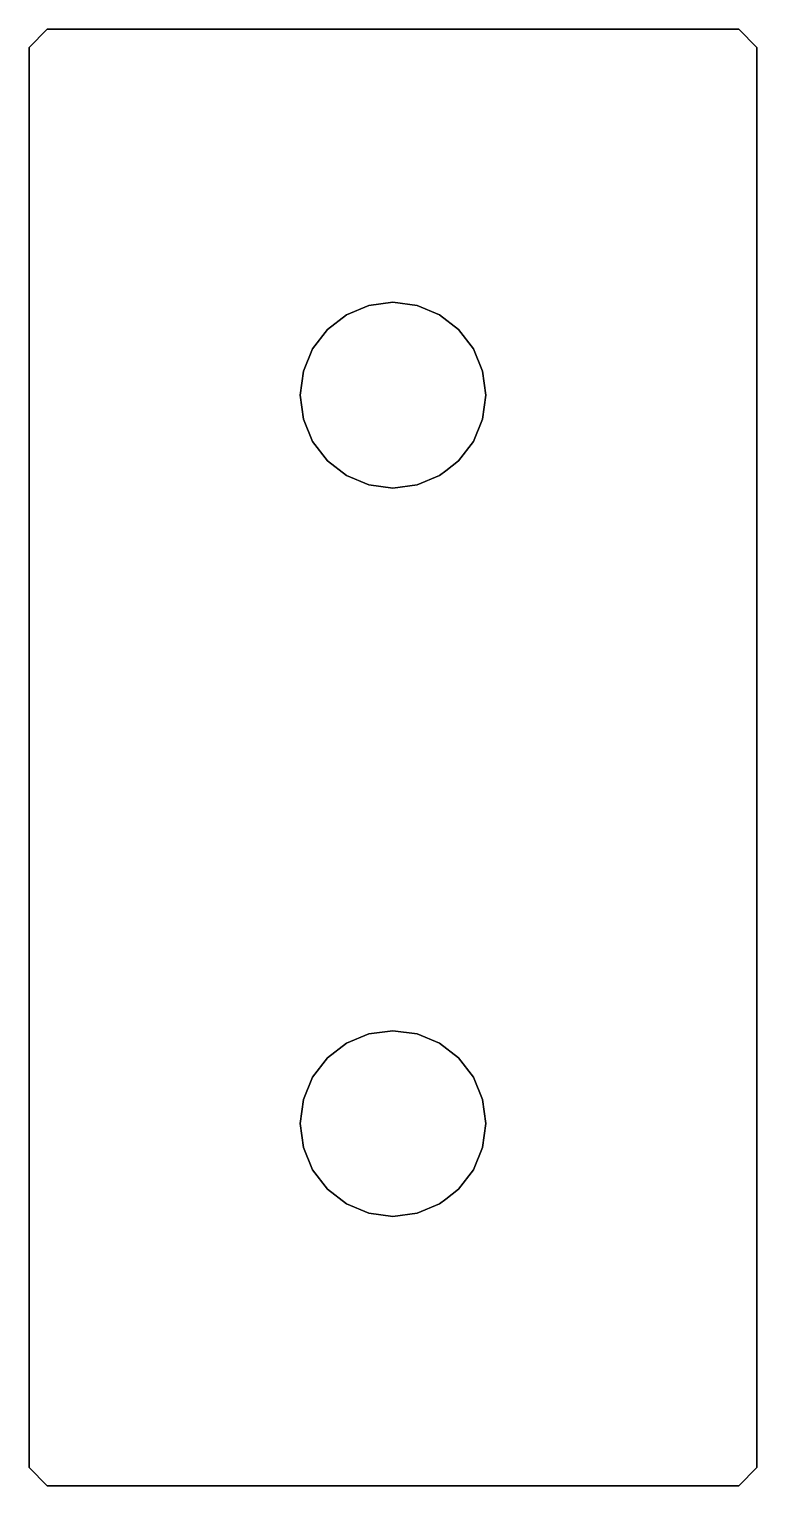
# Model space of a CAD drawing. Header units: metres. Extents: x 0 to 1120, y 0 to 254.
# Drawn here: x 25.5 to 45.5, y 0 to 40 of the extents above; entities that cross this region are included whole.
import ezdxf

# ---------------------------------------------------------------- set-up
doc = ezdxf.new("R2010")
doc.units = ezdxf.units.M

msp = doc.modelspace()

# ---------------------------------------------------------------- linework, layer by layer
at = {"layer": 'Component#11'}
for p, q in [((26, 40, 3), (25.5, 39.5, 3)), ((25.5, 39.5), (26, 40)), ((45, 40, 3), (26, 40, 3)), ((26, 40), (45, 40)), ((26, 40, 3), (26, 40)), ((45, 40), (45.5, 39.5)), ((45.5, 39.5, 3), (45, 40, 3)), ((45, 40, 3), (45, 40)), ((25.5, 39.5, 3), (25.5, 0.5, 3)), ((25.5, 0.5), (25.5, 39.5)), ((25.5, 39.5, 3), (25.5, 39.5)), ((45.5, 39.5), (45.5, 0.5)), ((45.5, 39.5, 3), (45.5, 39.5)), ((45.5, 0.5, 3), (45.5, 39.5, 3)), ((34.225, 32.157, 3), (34.84, 32.412, 3)), ((34.84, 32.412), (34.225, 32.157)), ((34.84, 32.412, 3), (35.5, 32.499, 3)), ((35.5, 32.499), (34.84, 32.412)), ((34.84, 32.412, 3), (34.84, 32.412)), ((35.5, 32.499, 3), (36.16, 32.412, 3)), ((36.16, 32.412), (35.5, 32.499)), ((35.5, 32.499, 3), (35.5, 32.499)), ((36.16, 32.412, 3), (36.775, 32.157, 3)), ((36.775, 32.157), (36.16, 32.412)), ((36.16, 32.412, 3), (36.16, 32.412)), ((33.697, 31.752, 3), (34.225, 32.157, 3)), ((34.225, 32.157), (33.697, 31.752)), ((34.225, 32.157, 3), (34.225, 32.157)), ((36.775, 32.157, 3), (37.304, 31.752, 3)), ((37.304, 31.752), (36.775, 32.157)), ((36.775, 32.157, 3), (36.775, 32.157)), ((33.292, 31.224, 3), (33.697, 31.752, 3)), ((33.697, 31.752), (33.292, 31.224)), ((33.697, 31.752, 3), (33.697, 31.752)), ((37.304, 31.752, 3), (37.709, 31.224, 3)), ((37.709, 31.224), (37.304, 31.752)), ((37.304, 31.752, 3), (37.304, 31.752)), ((33.037, 30.609, 3), (33.292, 31.224, 3)), ((33.292, 31.224), (33.037, 30.609)), ((33.292, 31.224, 3), (33.292, 31.224)), ((37.709, 31.224, 3), (37.709, 31.224)), ((37.709, 31.224, 3), (37.964, 30.609, 3)), ((37.964, 30.609), (37.709, 31.224)), ((33.037, 30.609), (32.95, 29.949)), ((32.95, 29.949, 3), (33.037, 30.609, 3)), ((33.037, 30.609, 3), (33.037, 30.609)), ((38.05, 29.949), (37.964, 30.609)), ((37.964, 30.609, 3), (37.964, 30.609)), ((37.964, 30.609, 3), (38.05, 29.949, 3)), ((33.037, 29.289, 3), (32.95, 29.949, 3)), ((32.95, 29.949, 3), (32.95, 29.949)), ((32.95, 29.949), (33.037, 29.289)), ((37.964, 29.289), (38.05, 29.949)), ((38.05, 29.949, 3), (37.964, 29.289, 3)), ((38.05, 29.949), (38.05, 29.949, 3)), ((33.292, 28.674, 3), (33.037, 29.289, 3)), ((33.037, 29.289, 3), (33.037, 29.289)), ((33.037, 29.289), (33.292, 28.674)), ((37.709, 28.674), (37.964, 29.289)), ((37.964, 29.289, 3), (37.709, 28.674, 3)), ((37.964, 29.289, 3), (37.964, 29.289)), ((33.697, 28.145, 3), (33.292, 28.674, 3)), ((33.292, 28.674), (33.697, 28.145)), ((33.292, 28.674, 3), (33.292, 28.674)), ((37.304, 28.145), (37.709, 28.674)), ((37.709, 28.674, 3), (37.304, 28.145, 3)), ((37.709, 28.674, 3), (37.709, 28.674)), ((33.697, 28.145), (34.225, 27.74)), ((34.225, 27.74, 3), (33.697, 28.145, 3)), ((33.697, 28.145, 3), (33.697, 28.145)), ((36.952, 27.876), (37.304, 28.145)), ((37.304, 28.145, 3), (36.952, 27.876, 3)), ((37.304, 28.145, 3), (37.304, 28.145)), ((34.84, 27.485, 3), (34.225, 27.74, 3)), ((34.225, 27.74), (34.84, 27.485)), ((34.225, 27.74, 3), (34.225, 27.74)), ((36.775, 27.74, 3), (36.16, 27.485, 3)), ((36.16, 27.485), (36.775, 27.74)), ((36.952, 27.876, 3), (36.775, 27.74, 3)), ((36.775, 27.74), (36.952, 27.876)), ((36.775, 27.74, 3), (36.775, 27.74)), ((36.952, 27.876, 3), (36.952, 27.876)), ((35.5, 27.399, 3), (34.84, 27.485, 3)), ((34.84, 27.485, 3), (34.84, 27.485)), ((34.84, 27.485), (35.5, 27.399)), ((35.5, 27.399), (36.16, 27.485)), ((36.16, 27.485, 3), (35.5, 27.399, 3)), ((35.5, 27.399, 3), (35.5, 27.399)), ((36.16, 27.485, 3), (36.16, 27.485)), ((34.84, 12.412), (34.225, 12.157)), ((34.225, 12.157, 3), (34.84, 12.412, 3)), ((34.84, 12.412, 3), (35.5, 12.499, 3)), ((35.5, 12.499), (34.84, 12.412)), ((34.84, 12.412, 3), (34.84, 12.412)), ((35.5, 12.499, 3), (36.16, 12.412, 3)), ((36.16, 12.412), (35.5, 12.499)), ((35.5, 12.499, 3), (35.5, 12.499)), ((36.16, 12.412, 3), (36.775, 12.157, 3)), ((36.775, 12.157), (36.16, 12.412)), ((36.16, 12.412, 3), (36.16, 12.412)), ((33.697, 11.752, 3), (34.225, 12.157, 3)), ((34.225, 12.157), (33.697, 11.752)), ((34.225, 12.157, 3), (34.225, 12.157)), ((36.775, 12.157, 3), (37.304, 11.752, 3)), ((37.304, 11.752), (36.775, 12.157)), ((36.775, 12.157, 3), (36.775, 12.157)), ((33.292, 11.224, 3), (33.697, 11.752, 3)), ((33.697, 11.752), (33.292, 11.224)), ((33.697, 11.752, 3), (33.697, 11.752)), ((37.304, 11.752, 3), (37.709, 11.224, 3)), ((37.709, 11.224), (37.304, 11.752)), ((37.304, 11.752, 3), (37.304, 11.752)), ((33.037, 10.609, 3), (33.292, 11.224, 3)), ((33.292, 11.224), (33.037, 10.609)), ((33.292, 11.224, 3), (33.292, 11.224)), ((37.964, 10.609), (37.709, 11.224)), ((37.709, 11.224, 3), (37.964, 10.609, 3)), ((37.709, 11.224, 3), (37.709, 11.224)), ((32.95, 9.949, 3), (33.037, 10.609, 3)), ((33.037, 10.609), (32.95, 9.949)), ((33.037, 10.609, 3), (33.037, 10.609)), ((38.05, 9.949), (37.964, 10.609)), ((37.964, 10.609, 3), (38.05, 9.949, 3)), ((37.964, 10.609, 3), (37.964, 10.609)), ((33.037, 9.289, 3), (32.95, 9.949, 3)), ((32.95, 9.949), (33.037, 9.289)), ((32.95, 9.949, 3), (32.95, 9.949)), ((38.05, 9.949, 3), (37.964, 9.289, 3)), ((37.964, 9.289), (38.05, 9.949)), ((38.05, 9.949), (38.05, 9.949, 3)), ((33.292, 8.674, 3), (33.037, 9.289, 3)), ((33.037, 9.289, 3), (33.037, 9.289)), ((33.037, 9.289), (33.292, 8.674)), ((37.964, 9.289, 3), (37.709, 8.674, 3)), ((37.709, 8.674), (37.964, 9.289)), ((37.964, 9.289, 3), (37.964, 9.289)), ((33.697, 8.145, 3), (33.292, 8.674, 3)), ((33.292, 8.674, 3), (33.292, 8.674)), ((33.292, 8.674), (33.697, 8.145)), ((37.709, 8.674, 3), (37.304, 8.145, 3)), ((37.304, 8.145), (37.709, 8.674)), ((37.709, 8.674, 3), (37.709, 8.674)), ((34.225, 7.74, 3), (33.697, 8.145, 3)), ((33.697, 8.145), (34.225, 7.74)), ((33.697, 8.145, 3), (33.697, 8.145)), ((37.304, 8.145, 3), (36.952, 7.876, 3)), ((36.952, 7.876), (37.304, 8.145)), ((37.304, 8.145, 3), (37.304, 8.145)), ((34.84, 7.485, 3), (34.225, 7.74, 3)), ((34.225, 7.74), (34.84, 7.485)), ((34.225, 7.74, 3), (34.225, 7.74)), ((36.775, 7.74, 3), (36.16, 7.485, 3)), ((36.16, 7.485), (36.775, 7.74)), ((36.775, 7.74), (36.952, 7.876)), ((36.952, 7.876, 3), (36.775, 7.74, 3)), ((36.775, 7.74, 3), (36.775, 7.74)), ((36.952, 7.876, 3), (36.952, 7.876)), ((35.5, 7.399, 3), (34.84, 7.485, 3)), ((34.84, 7.485), (35.5, 7.399)), ((34.84, 7.485, 3), (34.84, 7.485)), ((35.5, 7.399), (36.16, 7.485)), ((36.16, 7.485, 3), (35.5, 7.399, 3)), ((35.5, 7.399, 3), (35.5, 7.399)), ((36.16, 7.485, 3), (36.16, 7.485)), ((26, 0), (25.5, 0.5)), ((25.5, 0.5, 3), (25.5, 0.5)), ((25.5, 0.5, 3), (26, 0, 3)), ((45.5, 0.5), (45, 0)), ((45, 0, 3), (45.5, 0.5, 3)), ((45.5, 0.5), (45.5, 0.5, 3)), ((45, 0), (26, 0)), ((26, 0, 3), (26, 0)), ((26, 0, 3), (45, 0, 3)), ((45, 0, 3), (45, 0))]:
    msp.add_line(p, q, dxfattribs=at)

doc.saveas('drawing.dxf')
